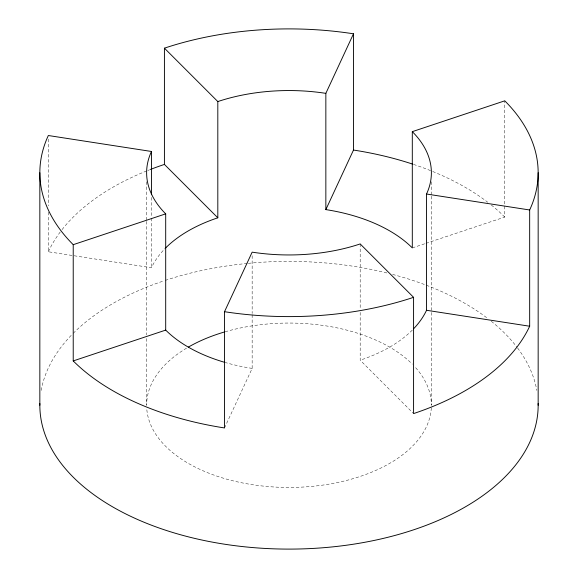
<?xml version="1.0" encoding="UTF-8"?>
<svg xmlns="http://www.w3.org/2000/svg" width="578" height="578" viewBox="0 0 578 578"><rect width="100%" height="100%" fill="white"/><g stroke="black" fill="none" stroke-linecap="round" stroke-linejoin="round"><path stroke-width="0.43" stroke-dasharray="2.89 2.17" d="M224.51 427.951L252.153 368.396L252.153 314.331M412.302 247.897L425.148 243.62M426 243.331L504.775 217.075L504.775 100.825M48.335 212.119L48.335 251.77L151.472 267.722A142.376 82.199 0 0 1 165.698 247.897M360.188 312.423L360.188 360.188L413.581 413.581M431.376 181.759L431.376 195.277M431.376 196.18L431.376 311.528M431.376 312.431L431.376 405.25A142.376 82.199 0 0 0 414.86 366.82M360.188 243.938L360.188 308.818M252.153 255.751L252.153 313.428M151.472 197.438L151.472 217.263M151.472 218.159L151.472 267.722M146.624 181.759L146.624 220.514M146.624 221.41L146.624 334.958M146.624 338.564L146.624 405.25A142.376 82.199 0 0 1 187.51 347.595M48.335 139.125L48.335 205.811M412.302 330.103A142.376 82.199 0 0 1 360.188 360.188M252.153 368.396A142.376 82.199 0 0 1 225.16 362.471M48.335 251.77A249.161 143.85 0 0 1 61.506 230.326M62.07 229.611A249.161 143.85 0 0 1 146.985 170.806M147.845 170.459A249.161 143.85 0 0 1 149.558 169.787M413.581 164.419A249.161 143.85 0 0 1 431.867 171.146M432.712 171.493A249.161 143.85 0 0 1 487.753 202.249M491.293 205.024A249.161 143.85 0 0 1 504.775 217.075M431.304 407.815A142.376 82.199 0 0 1 289 487.449A142.376 82.199 0 0 1 146.696 407.815M225.16 331.779A142.376 82.199 0 0 1 412.302 364.147M41.168 390.41A249.161 143.85 0 0 1 72.553 333.997M73.225 333.325A249.161 143.85 0 0 1 164.419 280.67M165.229 280.402A249.161 143.85 0 0 1 247.471 263.409M248.367 263.322A249.161 143.85 0 0 1 388.286 273.315M392.628 274.434A249.161 143.85 0 0 1 487.753 318.5M491.293 321.274A249.161 143.85 0 0 1 517.043 347.299M517.592 348.021A249.161 143.85 0 0 1 536.832 390.41"/><path stroke-width="0.87" d="M224.329 362.233A142.376 82.199 0 0 1 165.698 330.103L165.698 213.853A142.376 82.199 0 0 1 151.472 151.472L48.335 135.519A249.161 143.85 0 0 0 73.225 244.675L73.225 360.925A249.161 143.85 0 0 0 224.51 427.951L224.51 311.701L252.153 252.153A142.376 82.199 0 0 0 360.188 243.938L413.581 297.33L413.581 413.581A249.161 143.85 0 0 0 529.665 326.23L529.665 209.98A249.161 143.85 0 0 0 504.775 100.825L412.302 131.647L412.302 247.897A142.376 82.199 0 0 0 325.848 209.604L325.848 93.354L353.49 33.799A249.161 143.85 0 0 0 164.419 48.169L164.419 164.419L217.812 217.812A142.376 82.199 0 0 0 165.698 247.897M325.848 209.604L353.49 150.049L353.49 33.799M73.225 244.675L165.698 213.853M73.225 360.925L165.698 330.103M412.302 131.647A142.376 82.199 0 0 1 426.528 194.027L529.665 209.98M413.602 328.774A142.376 82.199 0 0 0 426.528 310.278L529.665 326.23M164.419 48.169L217.812 101.562L217.812 217.812M538.161 172.75L538.161 405.25M426.528 194.027L426.528 310.278M151.472 151.472L151.472 194.728M39.839 172.75L39.839 405.25M150.417 169.455A249.161 143.85 0 0 1 164.419 164.419M353.49 150.049A249.161 143.85 0 0 1 412.771 164.152M217.812 101.562A142.376 82.199 0 0 1 325.848 93.354M413.581 297.33A249.161 143.85 0 0 1 224.51 311.701M538.14 403.516A249.161 143.85 0 0 1 289 549.1A249.161 143.85 0 0 1 39.86 403.516M188.327 347.125A142.376 82.199 0 0 1 224.329 332.018"/></g></svg>
